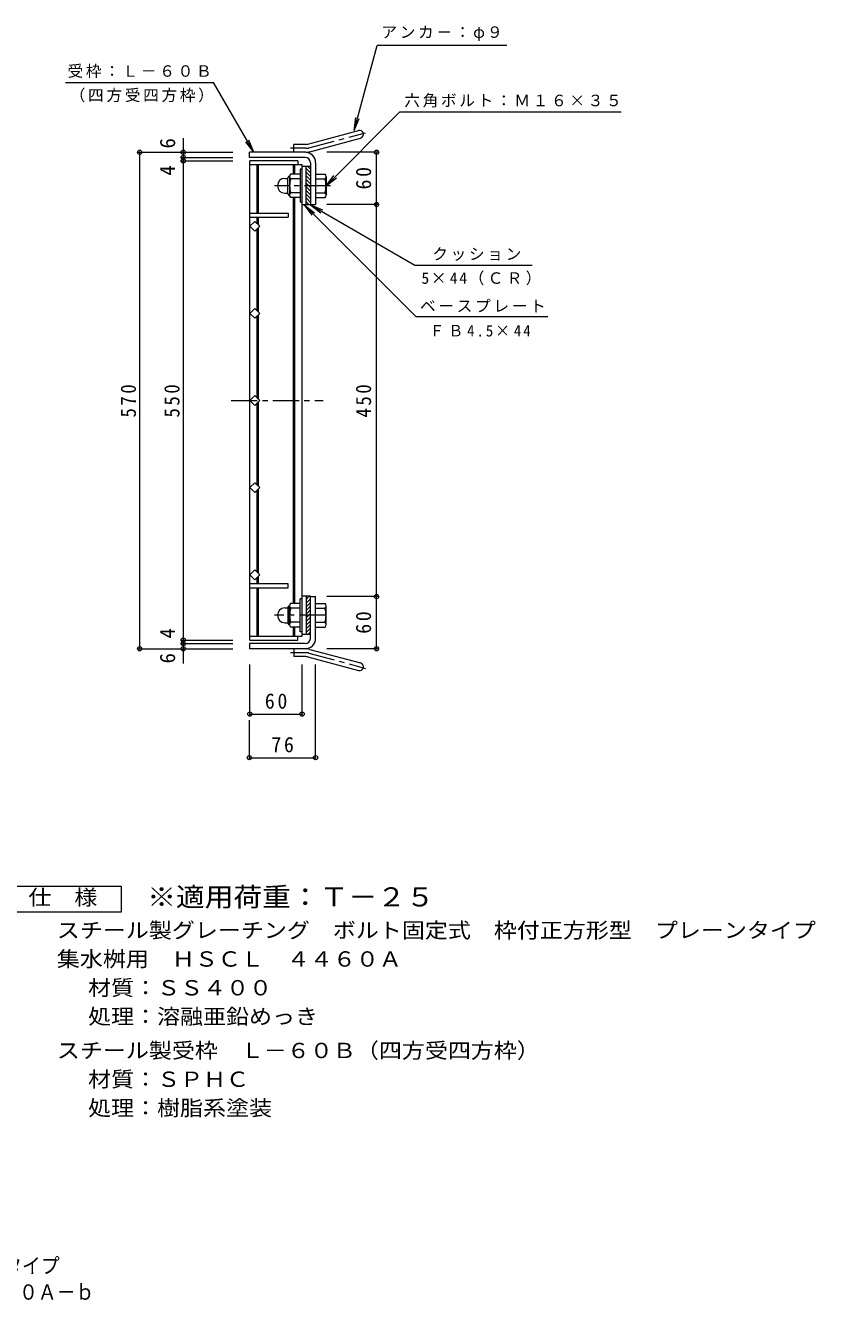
# Model space of a CAD drawing. Units: millimetres at full size, sheet at 1:6. Extents: x -841 to 1068, y -823 to 749.
# Drawn here: x 161 to 1068, y -823 to 641 of the extents above; entities that cross this region are included whole.
import ezdxf
from ezdxf.enums import TextEntityAlignment as Align

# ---------------------------------------------------------------- set-up
doc = ezdxf.new("R2010")
doc.units = ezdxf.units.MM
doc.header["$LTSCALE"] = 6
doc.header["$PDMODE"] = 32
doc.header["$PDSIZE"] = 4.8
doc.linetypes.add('CHAIN1', pattern=[8, 5, -1, 1, -1])
doc.linetypes.add('CHAIN2', pattern=[12, 9, -1, 1, -1])
for name, color, linetype, lineweight in [('E-1', 2, 'Continuous', 9), ('E-2', 3, 'Continuous', 9), ('E-4', 7, 'Continuous', 9), ('E-5', 7, 'Continuous', 9), ('F-4_F-4ﾚｲﾔ', 2, 'Continuous', 9)]:
    doc.layers.add(name, color=color, linetype=linetype, lineweight=lineweight)
doc.layers.add('F-5_F-5ﾚｲﾔ', color=2, linetype='Continuous')
doc.styles.add('ＭＳ ゴシック', font='')
doc.styles.get('ＭＳ ゴシック').set_extended_font_data('MS Gothic')

msp = doc.modelspace()

# ---------------------------------------------------------------- linework, layer by layer
at = {"layer": 'E-1'}
for p, q in [((485.402, 505.251), (543.592, 520.844)), ((469.257, 495.945), (469.257, 504.945)), ((483.072, 504.945), (469.257, 504.945)), ((487.731, 496.558), (545.922, 512.15)), ((418.257, 489.945), (418.257, 495.945)), ((483.072, 495.945), (418.257, 495.945)), ((482.257, 489.945), (418.257, 489.945)), ((488.257, 483.945), (488.257, 435.445)), ((494.257, 483.945), (494.257, 435.945)), ((476.457, 470.945), (465.496, 470.945)), ((476.457, 476.445), (476.457, 438.445)), ((478.757, 476.445), (476.457, 476.445)), ((483.257, 435.445), (483.257, 479.445)), ((488.257, 479.445), (483.257, 479.445)), ((488.257, 472.365), (483.257, 477.365)), ((488.257, 468.122), (483.257, 473.122)), ((488.257, 463.88), (483.257, 468.88)), ((488.257, 476.608), (485.42, 479.445)), ((494.257, 470.945), (505.218, 470.945)), ((458.947, 465.945), (462.457, 465.945)), ((462.457, 448.245), (462.457, 466.645)), ((464.257, 468.445), (464.457, 468.445)), ((464.457, 468.195), (464.457, 446.695)), ((476.457, 465.445), (465.495, 465.445)), ((488.257, 459.637), (483.257, 464.637)), ((488.257, 455.395), (483.257, 460.394)), ((488.257, 451.152), (483.257, 456.152)), ((494.257, 465.445), (505.218, 465.445)), ((506.457, 468.445), (506.257, 468.445)), ((506.257, 468.195), (506.257, 446.695)), ((458.957, 448.945), (462.457, 448.945)), ((464.257, 446.445), (464.457, 446.445)), ((476.457, 449.445), (465.495, 449.445)), ((476.457, 443.945), (465.496, 443.945)), ((488.257, 446.909), (483.257, 451.909)), ((488.257, 442.667), (483.257, 447.667)), ((488.257, 438.424), (483.257, 443.424)), ((494.257, 449.445), (505.218, 449.445)), ((494.257, 443.945), (505.218, 443.945)), ((506.457, 446.445), (506.257, 446.445)), ((478.757, 438.445), (476.457, 438.445)), ((486.994, 435.445), (483.257, 439.181)), ((488.257, 435.445), (483.257, 435.445)), ((488.257, 435.945), (494.257, 435.945)), ((483.257, -13.555), (483.257, -57.555)), ((488.257, -13.555), (483.257, -13.555)), ((486.994, -13.555), (483.257, -17.292)), ((488.257, -62.055), (488.257, -13.555)), ((488.257, -14.055), (494.257, -14.055)), ((494.257, -62.055), (494.257, -14.055)), ((458.957, -27.055), (462.457, -27.055)), ((462.457, -26.355), (462.457, -44.755)), ((464.257, -24.555), (464.457, -24.555)), ((464.457, -46.305), (464.457, -24.805)), ((476.457, -27.555), (465.495, -27.555)), ((476.457, -22.055), (465.496, -22.055)), ((476.457, -54.555), (476.457, -16.555)), ((478.757, -16.555), (476.457, -16.555)), ((488.257, -16.534), (483.257, -21.534)), ((488.257, -20.777), (483.257, -25.777)), ((488.257, -25.02), (483.257, -30.02)), ((488.257, -29.262), (483.257, -34.262)), ((494.257, -22.055), (505.218, -22.055)), ((494.257, -27.555), (505.218, -27.555)), ((506.457, -24.555), (506.257, -24.555)), ((506.257, -46.305), (506.257, -24.805)), ((476.457, -43.555), (465.495, -43.555)), ((488.257, -33.505), (483.257, -38.505)), ((488.257, -37.748), (483.257, -42.747)), ((488.257, -41.99), (483.257, -46.99)), ((494.257, -43.555), (505.218, -43.555)), ((458.947, -44.055), (462.457, -44.055)), ((464.257, -46.555), (464.457, -46.555)), ((476.457, -49.055), (465.496, -49.055)), ((478.757, -54.555), (476.457, -54.555)), ((488.257, -46.233), (483.257, -51.233)), ((488.257, -50.475), (483.257, -55.475)), ((488.257, -57.555), (483.257, -57.555)), ((488.257, -54.718), (485.42, -57.555)), ((494.257, -49.055), (505.218, -49.055)), ((506.457, -46.555), (506.257, -46.555)), ((418.257, -68.055), (418.257, -74.055)), ((482.257, -68.055), (418.257, -68.055)), ((483.072, -74.055), (418.257, -74.055)), ((469.257, -74.055), (469.257, -83.055)), ((483.072, -83.055), (469.257, -83.055)), ((485.402, -83.362), (543.592, -98.954)), ((487.731, -74.669), (545.922, -90.261))]:
    msp.add_line(p, q, dxfattribs=at)
at = {"layer": 'E-1', "linetype": 'CHAIN1'}
for p, q in [((486.566, 500.905), (551.733, 518.366)), ((483.072, 500.445), (465.452, 500.445)), ((511.539, 457.445), (447.155, 457.445)), ((505.763, -35.555), (447.155, -35.555)), ((483.072, -78.555), (465.452, -78.555)), ((486.566, -79.015), (551.733, -96.477))]:
    msp.add_line(p, q, dxfattribs=at)
at = {"layer": 'E-1'}
for centre, radius, start, end in [((544.757, 516.497), 4.5, 285.00014, 104.99991), ((483.072, 513.945), 9, 270, 285.00002), ((482.257, 483.945), 12, 0, 90), ((482.257, 483.945), 6, 0, 90), ((483.072, 513.945), 18, 270, 285), ((468.617, 468.195), 4.16, 138.61835, 221.37988), ((502.097, 468.195), 4.16, 318.62012, 41.38165), ((458.947, 457.455), 8.49, 90, 180), ((458.957, 457.445), 8.5, 180, 270), ((464.257, 466.645), 1.8, 90, 180), ((488.457, 457.445), 24, 160.52881, 199.47119), ((482.257, 457.445), 24, 340.52881, 19.47119), ((464.257, 448.245), 1.8, 180, 270), ((468.617, 446.695), 4.16, 138.62012, 221.38165), ((502.097, 446.695), 4.16, 318.61835, 41.37988), ((458.957, -35.555), 8.5, 90, 180), ((464.257, -26.355), 1.8, 90, 180), ((468.617, -24.805), 4.16, 138.61835, 221.37988), ((488.457, -35.555), 24, 160.52881, 199.47119), ((482.257, -35.555), 24, 340.52881, 19.47119), ((502.097, -24.805), 4.16, 318.62012, 41.38165), ((458.947, -35.565), 8.49, 180, 270), ((468.617, -46.305), 4.16, 138.62012, 221.38165), ((502.097, -46.305), 4.16, 318.61835, 41.37988), ((464.257, -44.755), 1.8, 180, 270), ((482.257, -62.055), 6, 270, 0), ((482.257, -62.055), 12, 270, 0), ((483.072, -92.055), 18, 75, 90), ((483.072, -92.055), 9, 74.99998, 90), ((544.757, -94.607), 4.5, 255.00009, 74.99986)]:
    msp.add_arc(centre, radius, start, end, dxfattribs=at)
at = {"layer": 'E-1', "linetype": 'CHAIN2'}
for centre, start, end in [((483.072, 513.945), 270, 284.99995), ((483.072, -92.055), 75.00005, 90)]:
    msp.add_arc(centre, 13.5, start, end, dxfattribs=at)
at = {"layer": 'E-2'}
for p, q in [((473.757, 485.945), (418.757, 485.945)), ((418.757, -64.055), (418.757, 485.945)), ((473.757, 485.945), (473.757, 481.445)), ((478.757, 481.445), (418.757, 481.445)), ((427.257, 425.945), (427.257, 481.445)), ((428.757, 425.945), (428.757, 481.445)), ((468.757, 470.945), (468.757, 481.445)), ((470.257, 470.945), (470.257, 481.445)), ((478.757, -59.555), (478.757, 481.445)), ((468.757, -22.056), (468.757, 443.945)), ((470.257, -22.056), (470.257, 443.945)), ((483.257, 435.445), (478.757, 435.445)), ((418.757, 421.445), (462.757, 421.445)), ((418.757, 410.945), (424.414, 416.602)), ((418.757, 410.945), (424.414, 405.288)), ((430.071, 410.945), (424.414, 416.602)), ((430.071, 410.945), (424.414, 405.288)), ((427.257, 413.759), (427.257, 421.445)), ((428.757, 412.259), (428.757, 421.445)), ((427.257, 313.759), (427.257, 408.131)), ((428.757, 312.259), (428.757, 409.631)), ((418.757, 310.945), (424.414, 316.602)), ((418.757, 310.945), (424.414, 305.288)), ((430.071, 310.945), (424.414, 316.602)), ((430.071, 310.945), (424.414, 305.288)), ((427.257, 213.759), (427.257, 308.131)), ((428.757, 212.259), (428.757, 309.631)), ((418.757, 210.945), (424.414, 216.602)), ((418.757, 210.945), (424.414, 205.288)), ((430.071, 210.945), (424.414, 216.602)), ((430.071, 210.945), (424.414, 205.288)), ((427.257, 113.759), (427.257, 208.131)), ((428.757, 112.259), (428.757, 209.631)), ((418.757, 110.945), (424.414, 116.602)), ((418.757, 110.945), (424.414, 105.288)), ((430.071, 110.945), (424.414, 116.602)), ((430.071, 110.945), (424.414, 105.288)), ((427.257, 13.759), (427.257, 108.131)), ((428.757, 12.259), (428.757, 109.631)), ((418.757, 10.945), (424.414, 16.602)), ((430.071, 10.945), (424.414, 16.602)), ((418.757, 10.945), (424.414, 5.288)), ((462.757, 0.445), (418.757, 0.445)), ((430.071, 10.945), (424.414, 5.288)), ((427.257, 0.445), (427.257, 8.131)), ((428.757, 0.445), (428.757, 9.631)), ((462.757, -4.055), (462.757, 0.445)), ((418.757, -4.055), (462.757, -4.055)), ((427.257, -59.555), (427.257, -4.055)), ((428.757, -59.555), (428.757, -4.055)), ((483.257, -13.555), (478.757, -13.555)), ((483.257, -13.555), (483.257, -57.555)), ((468.757, -59.555), (468.757, -49.055)), ((470.257, -59.555), (470.257, -49.055)), ((483.257, -57.555), (478.757, -57.555)), ((418.757, -59.555), (478.757, -59.555)), ((418.757, -64.055), (473.757, -64.055)), ((473.757, -64.055), (473.757, -59.555))]:
    msp.add_line(p, q, dxfattribs=at)
at = {"layer": 'E-2', "linetype": 'CHAIN1'}
msp.add_line((397.276, 210.945), (503.123, 210.945), dxfattribs=at)
at = {"layer": 'E-2'}
for points in [[(483.257, 435.445), (483.257, 479.445), (478.757, 479.445)], [(418.757, 425.945), (462.757, 425.945), (462.757, 421.445)]]:
    msp.add_lwpolyline(points, dxfattribs=at)
at = {"layer": 'E-4'}
for p, q in [((342.257, 512.182), (342.257, 489.945)), ((290.457, 495.945), (399.257, 495.945)), ((292.257, 495.945), (292.257, -74.055)), ((340.457, 489.945), (399.257, 489.945)), ((340.457, 485.945), (399.257, 485.945)), ((342.257, 489.945), (342.257, 485.945)), ((342.257, 485.945), (342.257, -64.055)), ((566.057, 495.945), (507.257, 495.945)), ((564.257, 435.946), (564.257, 495.945)), ((566.057, 435.946), (507.257, 435.946)), ((564.257, -14.055), (564.257, 435.946)), ((566.057, -14.055), (507.257, -14.055)), ((564.257, -74.055), (564.257, -14.055)), ((340.457, -64.055), (399.257, -64.055)), ((340.457, -68.055), (399.257, -68.055)), ((342.257, -64.055), (342.257, -68.055)), ((342.257, -68.055), (342.257, -90.926)), ((290.457, -74.055), (399.257, -74.055)), ((566.057, -74.055), (507.257, -74.055)), ((418.757, -150.855), (418.757, -92.055)), ((478.757, -150.855), (478.757, -92.055)), ((494.257, -200.855), (494.257, -92.055)), ((418.257, -200.855), (418.257, -155.811)), ((418.757, -149.055), (478.757, -149.055)), ((418.257, -199.055), (494.257, -199.055))]:
    msp.add_line(p, q, dxfattribs=at)
for p in [(292.257, 495.945), (342.257, 495.945), (564.257, 495.945), (342.257, 489.945), (342.257, 485.945), (564.257, 435.946), (564.257, -14.055), (292.257, -74.055), (342.257, -64.055), (342.257, -68.055), (342.257, -74.055), (564.257, -74.055), (418.757, -149.055), (478.757, -149.055), (418.257, -199.055), (494.257, -199.055)]:
    msp.add_point(p, dxfattribs=at)
at = {"layer": 'E-5'}
for p, q in [((538.592, 520.844), (564.796, 618.639)), ((713.796, 618.639), (564.796, 618.639)), ((206.962, 576.13), (376.962, 576.13)), ((423.257, 495.945), (376.962, 576.13)), ((538.592, 520.844), (540.55, 535.716)), ((538.592, 520.844), (544.332, 534.703)), ((423.257, 495.945), (414.125, 507.846)), ((423.257, 495.945), (417.516, 509.804)), ((506.257, 457.446), (515.388, 469.346)), ((506.257, 457.446), (518.157, 466.577)), ((481.007, 435.445), (490.138, 423.544)), ((481.007, 435.445), (492.907, 426.313)), ((481.007, 435.445), (609.203, 307.248)), ((488.258, 435.444), (500.158, 426.313)), ((488.258, 435.444), (502.116, 429.704)), ((488.258, 435.444), (608.232, 366.177)), ((608.232, 366.177), (742.769, 366.177)), ((609.203, 307.248), (760.931, 307.248))]:
    msp.add_line(p, q, dxfattribs=at)
msp.add_lwpolyline([(506.257, 457.446), (591.048, 542.237), (845.048, 542.237)], dxfattribs=at)
at = {"layer": 'F-4_F-4ﾚｲﾔ'}
msp.add_lwpolyline([(135.943, -376.445), (135.943, -346.444), (270.943, -346.444), (270.943, -376.445)], close=True, dxfattribs=at)

# ---------------------------------------------------------------- texts
at = {"layer": 'E-4', "color": 2, "style": 'ＭＳ ゴシック'}
for s, p in [('6', (338.292, 500.182)), ('4', (338.292, 468.976)), ('4', (338.292, -62.3)), ('6', (338.292, -90.926))]:
    msp.add_text(s, height=17.6, rotation=90, dxfattribs=at).set_placement(p, align=Align.BOTTOM_LEFT)
at = {"layer": 'E-4', "color": 2, "char_height": 17.6, "attachment_point": 7, "rotation": 90, "style": 'ＭＳ ゴシック'}
for s, insert in [('\\T1.27;\\W0.95;60', (558.257, 453.196)), ('\\T1.27;\\W0.9;570', (288.292, 191.445)), ('\\T1.27;\\W0.9;550', (338.292, 191.445)), ('\\T1.27;\\W0.9;450', (558.257, 191.445)), ('\\T1.27;\\W0.95;60', (558.257, -56.805))]:
    msp.add_mtext(s, dxfattribs=dict(at, insert=insert))
at = {"layer": 'E-4', "color": 2, "char_height": 17.6, "attachment_point": 7, "style": 'ＭＳ ゴシック'}
for s, insert in [('\\T1.27;\\W0.95;60', (436.007, -143.055)), ('\\T1.27;\\W0.95;76', (443.507, -193.055))]:
    msp.add_mtext(s, dxfattribs=dict(at, insert=insert))
at = {"layer": 'E-5', "char_height": 13.2, "attachment_point": 7, "style": 'ＭＳ ゴシック'}
for s, insert in [('\\T1.17;アンカ－：φ９', (569.796, 623.639)), ('\\T1.17;受枠：Ｌ－６０Ｂ', (209.462, 581.13)), ('\\T1.17;（四方受四方枠）', (211.962, 553.13)), ('\\T1.17;六角ボルト：Ｍ１６×３５', (596.048, 547.237)), ('\\T1.17;クッション', (628.201, 371.177)), ('\\T1.21;5×44（ＣＲ）', (615.753, 343.177)), ('\\T1.17;ベースプレート', (614.203, 312.248)), ('\\T1.26;\\W0.95;ＦＢ4.5×44', (625.09, 284.248))]:
    msp.add_mtext(s, dxfattribs=dict(at, insert=insert))
at = {"layer": 'F-4_F-4ﾚｲﾔ', "style": 'ＭＳ ゴシック', "width": 1.1}
for s, p in [('仕\u3000様', (164.443, -373.444)), ('スチール製グレーチング\u3000ボルト固定式\u3000枠付正方形型\u3000プレーンタイプ', (197.197, -411.196)), ('集水桝用\u3000ＨＳＣＬ\u3000４４６０Ａ', (197.197, -444.196)), ('材質：ＳＳ４００', (233.024, -477.196)), ('処理：溶融亜鉛めっき', (233.024, -510.196)), ('スチール製受枠\u3000Ｌ－６０Ｂ（四方受四方枠）', (197.197, -549.196)), ('材質：ＳＰＨＣ', (233.024, -582.196)), ('処理：樹脂系塗装', (233.024, -615.196))]:
    msp.add_text(s, height=17.6, dxfattribs=at).set_placement(p, align=Align.BOTTOM_LEFT)
at = {"layer": 'F-5_F-5ﾚｲﾔ', "color": 3, "style": 'ＭＳ ゴシック', "width": 1.1}
msp.add_text('※適用荷重：Ｔ－２５', height=21.99, dxfattribs=at).set_placement((300.943, -376.445), align=Align.BOTTOM_LEFT)
at = {"layer": 'F-5_F-5ﾚｲﾔ', "style": 'ＭＳ ゴシック', "width": 0.9}
for s, p in [('スチール製グレーチング\u3000ボルト固定式\u3000枠付正方形型\u3000プレーンタイプ', (-512.598, -796.274)), ('集水桝用\u3000クッション付\u3000ＨＳＣＬ\u3000４４６０Ａ－ｂ', (-278.309, -826.488))]:
    msp.add_text(s, height=17.6, dxfattribs=at).set_placement(p, align=Align.BOTTOM_LEFT)

doc.saveas('drawing.dxf')
